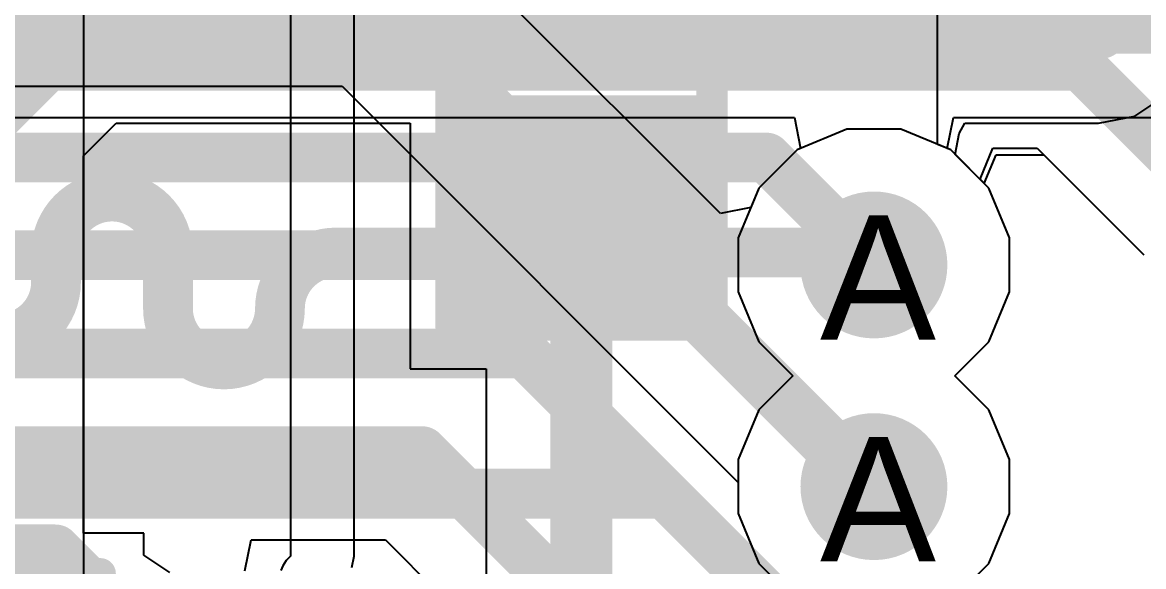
# Model space of a CAD drawing. Header units: inches. Extents: x 0 to 5271, y 0 to 5417.
# Drawn here: x 115.516 to 120.095, y 83.35 to 85.573 of the extents above; entities that cross this region are included whole.
import ezdxf

# ---------------------------------------------------------------- set-up
doc = ezdxf.new("R2010")
doc.units = ezdxf.units.IN
for name, color, linetype in [('Bottom Layer', 5, 'Continuous'), ('Drill Drawing', 1, 'Continuous'), ('L2_GND1', 16, 'Continuous'), ('L3_SIG1', 76, 'Continuous'), ('L4_PWR', 90, 'Continuous'), ('L5_GND2', 156, 'Continuous'), ('L6_SIG2', 130, 'Continuous'), ('L7_GND3', 216, 'Continuous'), ('Top Layer', 1, 'Continuous'), ('Top Overlay', 2, 'Continuous'), ('Top Paste', 8, 'Continuous'), ('Top Solder', 216, 'Continuous'), ('Via Holes', 16, 'Continuous')]:
    doc.layers.add(name, color=color, linetype=linetype)
doc.styles.add('Arial', font='', dxfattribs={"height": 0.2})
doc.styles.get('Arial').set_extended_font_data('Arial')

# ---------------------------------------------------------------- blocks, each defined once
blk = doc.blocks.new('R___0603_7')
at = {"layer": 'Top Layer'}
for points in [[(-0.381, 0.4445), (-0.381, -0.4445), (-1.143, -0.4445), (-1.143, 0.4445)], [(1.143, 0.4445), (1.143, -0.4445), (0.381, -0.4445), (0.381, 0.4445)]]:
    blk.add_hatch(color=1, dxfattribs=at).paths.add_polyline_path(points)
at = {"layer": 'Top Paste'}
for points in [[(-0.381, 0.4445), (-0.381, -0.4445), (-1.143, -0.4445), (-1.143, 0.4445)], [(1.143, 0.4445), (1.143, -0.4445), (0.381, -0.4445), (0.381, 0.4445)]]:
    blk.add_hatch(color=8, dxfattribs=at).paths.add_polyline_path(points)
at = {"layer": 'Top Solder'}
for points in [[(-0.2794, 0.5461), (-0.2794, -0.5461), (-1.2446, -0.5461), (-1.2446, 0.5461)], [(1.2446, 0.5461), (1.2446, -0.5461), (0.2794, -0.5461), (0.2794, 0.5461)]]:
    blk.add_hatch(color=216, dxfattribs=at).paths.add_polyline_path(points)
at = {"layer": 'Top Overlay'}
for points in [[(-1.2192, 0.5334, 0.127, 0.127, 0), (-1.2192, -0.5334, 0.127, 0.127, 0)], [(-1.2192, 0.5334, 0.127, 0.127, 0), (1.2192, 0.5334, 0.127, 0.127, 0)], [(1.2192, 0.5334, 0.127, 0.127, 0), (1.2192, -0.5334, 0.127, 0.127, 0)], [(-1.2192, -0.5334, 0.127, 0.127, 0), (1.2192, -0.5334, 0.127, 0.127, 0)]]:
    blk.add_lwpolyline(points, format="xyseb", dxfattribs=at)
for points in [[(-1.25095, 0.5334, 0.0635, 0.0635, 1), (-1.18745, 0.5334, 0.0635, 0.0635, 1)], [(-1.25095, 0.5334, 0.0635, 0.0635, 1), (-1.18745, 0.5334, 0.0635, 0.0635, 1)], [(1.18745, 0.5334, 0.0635, 0.0635, 1), (1.25095, 0.5334, 0.0635, 0.0635, 1)], [(1.18745, 0.5334, 0.0635, 0.0635, 1), (1.25095, 0.5334, 0.0635, 0.0635, 1)], [(-1.25095, -0.5334, 0.0635, 0.0635, 1), (-1.18745, -0.5334, 0.0635, 0.0635, 1)], [(-1.25095, -0.5334, 0.0635, 0.0635, 1), (-1.18745, -0.5334, 0.0635, 0.0635, 1)], [(1.18745, -0.5334, 0.0635, 0.0635, 1), (1.25095, -0.5334, 0.0635, 0.0635, 1)], [(1.18745, -0.5334, 0.0635, 0.0635, 1), (1.25095, -0.5334, 0.0635, 0.0635, 1)]]:
    blk.add_lwpolyline(points, format="xyseb", close=True, dxfattribs=at)
blk = doc.blocks.new('R___0603_394')
at = {"layer": 'Top Layer'}
for points in [[(-0.381, 0.4445), (-0.381, -0.4445), (-1.143, -0.4445), (-1.143, 0.4445)], [(1.143, 0.4445), (1.143, -0.4445), (0.381, -0.4445), (0.381, 0.4445)]]:
    blk.add_hatch(color=1, dxfattribs=at).paths.add_polyline_path(points)
at = {"layer": 'Top Paste'}
for points in [[(-0.381, 0.4445), (-0.381, -0.4445), (-1.143, -0.4445), (-1.143, 0.4445)], [(1.143, 0.4445), (1.143, -0.4445), (0.381, -0.4445), (0.381, 0.4445)]]:
    blk.add_hatch(color=8, dxfattribs=at).paths.add_polyline_path(points)
at = {"layer": 'Top Solder'}
for points in [[(-0.2794, 0.5461), (-0.2794, -0.5461), (-1.2446, -0.5461), (-1.2446, 0.5461)], [(1.2446, 0.5461), (1.2446, -0.5461), (0.2794, -0.5461), (0.2794, 0.5461)]]:
    blk.add_hatch(color=216, dxfattribs=at).paths.add_polyline_path(points)
at = {"layer": 'Top Overlay'}
for points in [[(1.2192, 0.5334, 0.127, 0.127, 0), (-1.2192, 0.5334, 0.127, 0.127, 0)], [(-1.2192, 0.5334, 0.127, 0.127, 0), (-1.2192, -0.5334, 0.127, 0.127, 0)], [(1.2192, 0.5334, 0.127, 0.127, 0), (1.2192, -0.5334, 0.127, 0.127, 0)], [(1.2192, -0.5334, 0.127, 0.127, 0), (-1.2192, -0.5334, 0.127, 0.127, 0)]]:
    blk.add_lwpolyline(points, format="xyseb", dxfattribs=at)
for points in [[(-1.251, 0.5334, 0.0635, 0.0635, 1), (-1.1875, 0.5334, 0.0635, 0.0635, 1)], [(-1.251, 0.5334, 0.0635, 0.0635, 1), (-1.1875, 0.5334, 0.0635, 0.0635, 1)], [(1.1874, 0.5334, 0.0635, 0.0635, 1), (1.2509, 0.5334, 0.0635, 0.0635, 1)], [(1.1874, 0.5334, 0.0635, 0.0635, 1), (1.2509, 0.5334, 0.0635, 0.0635, 1)], [(-1.251, -0.5334, 0.0635, 0.0635, 1), (-1.1875, -0.5334, 0.0635, 0.0635, 1)], [(-1.251, -0.5334, 0.0635, 0.0635, 1), (-1.1875, -0.5334, 0.0635, 0.0635, 1)], [(1.1874, -0.5334, 0.0635, 0.0635, 1), (1.2509, -0.5334, 0.0635, 0.0635, 1)], [(1.1874, -0.5334, 0.0635, 0.0635, 1), (1.2509, -0.5334, 0.0635, 0.0635, 1)]]:
    blk.add_lwpolyline(points, format="xyseb", close=True, dxfattribs=at)

msp = doc.modelspace()

# ---------------------------------------------------------------- hatches: boundary and pattern name
at = {"layer": 'Bottom Layer'}
h = msp.add_hatch(color=5, dxfattribs=at)
edge = h.paths.add_edge_path()
edge.add_arc((118.9936, 84.582), 0.3, 0, 360)
h = msp.add_hatch(color=5, dxfattribs=at)
edge = h.paths.add_edge_path()
edge.add_arc((118.9936, 83.6766), 0.3, 0, 360)
at = {"layer": 'L2_GND1'}
h = msp.add_hatch(color=16, dxfattribs=at)
edge = h.paths.add_edge_path()
edge.add_arc((118.9936, 84.582), 0.3, 0, 360)
h = msp.add_hatch(color=16, dxfattribs=at)
edge = h.paths.add_edge_path()
edge.add_arc((118.9936, 83.6766), 0.3, 0, 360)
at = {"layer": 'L3_SIG1'}
h = msp.add_hatch(color=76, dxfattribs=at)
edge = h.paths.add_edge_path()
edge.add_arc((118.9936, 84.582), 0.3, 0, 360)
h = msp.add_hatch(color=76, dxfattribs=at)
edge = h.paths.add_edge_path()
edge.add_arc((118.9936, 83.6766), 0.3, 0, 360)
at = {"layer": 'L4_PWR'}
h = msp.add_hatch(color=90, dxfattribs=at)
edge = h.paths.add_edge_path()
edge.add_arc((118.9936, 84.582), 0.3, 0, 360)
h = msp.add_hatch(color=90, dxfattribs=at)
edge = h.paths.add_edge_path()
edge.add_arc((118.9936, 83.6766), 0.3, 0, 360)
at = {"layer": 'L5_GND2'}
h = msp.add_hatch(color=156, dxfattribs=at)
edge = h.paths.add_edge_path()
edge.add_arc((118.9936, 84.582), 0.3, 0, 360)
h = msp.add_hatch(color=156, dxfattribs=at)
edge = h.paths.add_edge_path()
edge.add_arc((118.9936, 83.6766), 0.3, 0, 360)
at = {"layer": 'L6_SIG2'}
h = msp.add_hatch(color=130, dxfattribs=at)
edge = h.paths.add_edge_path()
edge.add_arc((118.9936, 84.582), 0.3, 0, 360)
h = msp.add_hatch(color=130, dxfattribs=at)
edge = h.paths.add_edge_path()
edge.add_arc((118.9936, 83.6766), 0.3, 0, 360)
at = {"layer": 'L7_GND3'}
h = msp.add_hatch(color=216, dxfattribs=at)
edge = h.paths.add_edge_path()
edge.add_arc((118.9936, 84.582), 0.3, 0, 360)
h = msp.add_hatch(color=216, dxfattribs=at)
edge = h.paths.add_edge_path()
edge.add_arc((118.9936, 83.6766), 0.3, 0, 360)
at = {"layer": 'Top Layer'}
h = msp.add_hatch(color=1, dxfattribs=at)
edge = h.paths.add_edge_path()
edge.add_arc((118.9936, 84.582), 0.3, 0, 360)
h = msp.add_hatch(color=1, dxfattribs=at)
edge = h.paths.add_edge_path()
edge.add_arc((118.9936, 83.6766), 0.3, 0, 360)
at = {"layer": 'Via Holes'}
h = msp.add_hatch(color=7, dxfattribs=at)
edge = h.paths.add_edge_path()
edge.add_arc((118.9936, 84.582), 0.15, 0, 360)
h = msp.add_hatch(color=7, dxfattribs=at)
edge = h.paths.add_edge_path()
edge.add_arc((118.9936, 83.6766), 0.15, 0, 360)

# ---------------------------------------------------------------- linework, layer by layer
at = {"layer": 'Bottom Layer'}
for p, q in [((119.4269, 84.9322), (119.4795, 85.0592)), ((119.4795, 85.0592), (119.66, 85.0592)), ((119.66, 85.0592), (120.096, 84.6233)), ((119.4633, 84.8958), (119.4269, 84.9322)), ((119.5476, 84.6922), (119.4633, 84.8958)), ((119.5476, 84.4718), (119.5476, 84.6922)), ((119.4633, 84.2682), (119.5476, 84.4718)), ((119.3244, 84.1293), (119.4633, 84.2682)), ((119.4633, 83.9904), (119.3244, 84.1293)), ((119.5476, 83.7868), (119.4633, 83.9904)), ((119.5476, 83.5664), (119.5476, 83.7868)), ((119.4633, 83.3628), (119.5476, 83.5664)), ((116.4248, 83.332), (116.4501, 83.459)), ((116.4501, 83.459), (116.9983, 83.459)), ((116.9983, 83.459), (117.8536, 82.6037)), ((119.3353, 83.2349), (119.4633, 83.3628))]:
    msp.add_line(p, q, dxfattribs=at)
for points in [[(114.0587, 85.4218, 0.2032, 0.2032, 0), (119.8102, 85.4218, 0.2032, 0.2032, 0)], [(119.8102, 85.4218, 0.2032, 0.2032, 0), (120.65, 84.582, 0.2032, 0.2032, 0)], [(114.0587, 85.0205, 0.2032, 0.2032, 0), (118.5552, 85.0205, 0.2032, 0.2032, 0)], [(118.5552, 85.0205, 0.2032, 0.2032, 0), (118.9936, 84.582, 0.2032, 0.2032, 0)], [(114.0587, 84.6217, 0.2032, 0.2032, 0), (118.0486, 84.6217, 0.2032, 0.2032, 0)], [(118.0486, 84.6217, 0.2032, 0.2032, 0), (118.9936, 83.6766, 0.2032, 0.2032, 0)], [(114.0587, 84.2204, 0.2032, 0.2032, 0), (117.5664, 84.2204, 0.2032, 0.2032, 0)], [(117.5664, 84.2204, 0.2032, 0.2032, 0), (118.9936, 82.7931, 0.2032, 0.2032, 0)], [(114.0587, 83.8216, 0.2032, 0.2032, 0), (117.1485, 83.8216, 0.2032, 0.2032, 0)], [(117.1485, 83.8216, 0.2032, 0.2032, 0), (118.2162, 82.7539, 0.2032, 0.2032, 0)], [(114.0587, 83.4203, 0.2032, 0.2032, 0), (115.6511, 83.4203, 0.2032, 0.2032, 0)], [(115.6511, 83.4203, 0.2032, 0.2032, 0), (116.2783, 82.7931, 0.2032, 0.2032, 0)]]:
    msp.add_lwpolyline(points, format="xyseb", dxfattribs=at)
for points in [[(119.7594, 85.4218, 0.1016, 0.1016, 1), (119.861, 85.4218, 0.1016, 0.1016, 1)], [(119.7594, 85.4218, 0.1016, 0.1016, 1), (119.861, 85.4218, 0.1016, 0.1016, 1)], [(118.5044, 85.0205, 0.1016, 0.1016, 1), (118.606, 85.0205, 0.1016, 0.1016, 1)], [(118.5044, 85.0205, 0.1016, 0.1016, 1), (118.606, 85.0205, 0.1016, 0.1016, 1)], [(117.9978, 84.6217, 0.1016, 0.1016, 1), (118.0994, 84.6217, 0.1016, 0.1016, 1)], [(117.9978, 84.6217, 0.1016, 0.1016, 1), (118.0994, 84.6217, 0.1016, 0.1016, 1)], [(118.9428, 84.582, 0.1016, 0.1016, 1), (119.0444, 84.582, 0.1016, 0.1016, 1)], [(117.5156, 84.2204, 0.1016, 0.1016, 1), (117.6172, 84.2204, 0.1016, 0.1016, 1)], [(117.5156, 84.2204, 0.1016, 0.1016, 1), (117.6172, 84.2204, 0.1016, 0.1016, 1)], [(117.0977, 83.8216, 0.1016, 0.1016, 1), (117.1993, 83.8216, 0.1016, 0.1016, 1)], [(117.0977, 83.8216, 0.1016, 0.1016, 1), (117.1993, 83.8216, 0.1016, 0.1016, 1)], [(118.9428, 83.6766, 0.1016, 0.1016, 1), (119.0444, 83.6766, 0.1016, 0.1016, 1)], [(115.6003, 83.4203, 0.1016, 0.1016, 1), (115.7019, 83.4203, 0.1016, 0.1016, 1)], [(115.6003, 83.4203, 0.1016, 0.1016, 1), (115.7019, 83.4203, 0.1016, 0.1016, 1)]]:
    msp.add_lwpolyline(points, format="xyseb", close=True, dxfattribs=at)
at = {"layer": 'L2_GND1'}
for p, q in [((118.3667, 84.7921), (117.2282, 85.9306)), ((114.1337, 85.3116), (116.8217, 85.3116)), ((116.8217, 85.3116), (118.4396, 83.6937)), ((118.8834, 85.136), (118.6798, 85.0517)), ((119.1038, 85.136), (118.8834, 85.136)), ((119.3075, 85.0517), (119.1038, 85.136)), ((118.6798, 85.0517), (118.524, 84.8958)), ((119.4633, 84.8958), (119.3075, 85.0517)), ((118.524, 84.8958), (118.4913, 84.8169)), ((119.5476, 84.6922), (119.4633, 84.8958)), ((118.4913, 84.8169), (118.3667, 84.7921)), ((119.5476, 84.4718), (119.5476, 84.6922)), ((119.4633, 84.2682), (119.5476, 84.4718)), ((119.3244, 84.1293), (119.4633, 84.2682)), ((119.4633, 83.9904), (119.3244, 84.1293)), ((119.5476, 83.7868), (119.4633, 83.9904)), ((119.5476, 83.5664), (119.5476, 83.7868)), ((118.4396, 83.6937), (118.4396, 83.5664)), ((118.4396, 83.5664), (118.524, 83.3628)), ((119.4633, 83.3628), (119.5476, 83.5664)), ((118.524, 83.3628), (118.6519, 83.2349)), ((119.3353, 83.2349), (119.4633, 83.3628))]:
    msp.add_line(p, q, dxfattribs=at)
for points in [[(116.9718, 85.6742, 0.2032, 0.2032, 0), (118.9694, 83.6766, 0.2032, 0.2032, 0)], [(118.9694, 83.6766, 0.2032, 0.2032, 0), (118.9936, 83.6766, 0.2032, 0.2032, 0)]]:
    msp.add_lwpolyline(points, format="xyseb", dxfattribs=at)
for points in [[(118.9186, 83.6766, 0.1016, 0.1016, 1), (119.0202, 83.6766, 0.1016, 0.1016, 1)], [(118.9186, 83.6766, 0.1016, 0.1016, 1), (119.0202, 83.6766, 0.1016, 0.1016, 1)], [(118.9428, 83.6766, 0.1016, 0.1016, 1), (119.0444, 83.6766, 0.1016, 0.1016, 1)]]:
    msp.add_lwpolyline(points, format="xyseb", close=True, dxfattribs=at)
at = {"layer": 'L3_SIG1'}
for p, q in [((116.6114, 85.7271), (116.6114, 83.3922)), ((116.8704, 83.3922), (116.8704, 85.7271)), ((118.8834, 85.136), (118.6798, 85.0517)), ((119.1038, 85.136), (118.8834, 85.136)), ((119.3075, 85.0517), (119.1038, 85.136)), ((118.6798, 85.0517), (118.524, 84.8958)), ((119.4633, 84.8958), (119.3075, 85.0517)), ((118.524, 84.8958), (118.4396, 84.6922)), ((119.5476, 84.6922), (119.4633, 84.8958)), ((118.4396, 84.6922), (118.4396, 84.4718)), ((119.5476, 84.4718), (119.5476, 84.6922)), ((118.4396, 84.4718), (118.524, 84.2682)), ((119.4633, 84.2682), (119.5476, 84.4718)), ((118.524, 84.2682), (118.6629, 84.1293)), ((119.3244, 84.1293), (119.4633, 84.2682)), ((118.6629, 84.1293), (118.524, 83.9904)), ((119.4633, 83.9904), (119.3244, 84.1293)), ((118.524, 83.9904), (118.4396, 83.7868)), ((119.5476, 83.7868), (119.4633, 83.9904)), ((118.4396, 83.7868), (118.4396, 83.5664)), ((119.5476, 83.5664), (119.5476, 83.7868)), ((118.4396, 83.5664), (118.524, 83.3628)), ((119.4633, 83.3628), (119.5476, 83.5664)), ((116.6114, 83.3922), (116.5934, 83.3742)), ((116.8612, 83.3462), (116.8704, 83.3922)), ((116.8704, 83.3922), (116.8704, 83.3922)), ((116.8704, 83.3922), (116.8704, 83.3922)), ((116.5792, 83.353), (116.5712, 83.3336)), ((116.5934, 83.3742), (116.5792, 83.353)), ((118.524, 83.3628), (118.6519, 83.2349)), ((119.3353, 83.2349), (119.4633, 83.3628))]:
    msp.add_line(p, q, dxfattribs=at)
at = {"layer": 'L4_PWR'}
for p, q in [((115.7659, 88.2161), (115.7659, 83.0037)), ((119.253, 85.0742), (119.253, 85.9819)), ((119.3075, 85.0517), (119.253, 85.0742)), ((119.4633, 84.8958), (119.3075, 85.0517)), ((119.5476, 84.6922), (119.4633, 84.8958)), ((119.5476, 84.4718), (119.5476, 84.6922)), ((119.4633, 84.2682), (119.5476, 84.4718)), ((119.3244, 84.1293), (119.4633, 84.2682)), ((119.4633, 83.9904), (119.3244, 84.1293)), ((119.5476, 83.7868), (119.4633, 83.9904)), ((119.5476, 83.5664), (119.5476, 83.7868)), ((119.4633, 83.3628), (119.5476, 83.5664)), ((119.3353, 83.2349), (119.4633, 83.3628))]:
    msp.add_line(p, q, dxfattribs=at)
at = {"layer": 'L5_GND2'}
for p, q in [((98.9054, 85.1846), (118.669, 85.1846)), ((118.669, 85.1846), (118.6942, 85.0576)), ((119.293, 85.0576), (119.3183, 85.1846)), ((119.3183, 85.1846), (120.3253, 85.1846)), ((118.6798, 85.0517), (118.524, 84.8958)), ((118.6942, 85.0576), (118.6798, 85.0517)), ((119.3075, 85.0517), (119.293, 85.0576)), ((119.4633, 84.8958), (119.3075, 85.0517)), ((118.524, 84.8958), (118.4396, 84.6922)), ((119.5476, 84.6922), (119.4633, 84.8958)), ((118.4396, 84.6922), (118.4396, 84.4718)), ((119.5476, 84.4718), (119.5476, 84.6922)), ((118.4396, 84.4718), (118.524, 84.2682)), ((119.4633, 84.2682), (119.5476, 84.4718)), ((118.524, 84.2682), (118.6629, 84.1293)), ((119.3244, 84.1293), (119.4633, 84.2682)), ((118.6629, 84.1293), (118.524, 83.9904)), ((119.4633, 83.9904), (119.3244, 84.1293)), ((118.524, 83.9904), (118.4396, 83.7868)), ((119.5476, 83.7868), (119.4633, 83.9904)), ((118.4396, 83.7868), (118.4396, 83.5664)), ((119.5476, 83.5664), (119.5476, 83.7868)), ((118.4396, 83.5664), (118.524, 83.3628)), ((119.4633, 83.3628), (119.5476, 83.5664)), ((118.524, 83.3628), (118.6519, 83.2349)), ((119.3353, 83.2349), (119.4633, 83.3628))]:
    msp.add_line(p, q, dxfattribs=at)
msp.add_lwpolyline([(98.7552, 85.5472, 0.2032, 0.2032, 0), (121.3358, 85.5472, 0.2032, 0.2032, 0)], format="xyseb", dxfattribs=at)
at = {"layer": 'L6_SIG2'}
for p, q in [((119.4442, 84.9149), (119.4928, 85.0322)), ((119.4928, 85.0322), (119.687, 85.0322)), ((119.687, 85.0322), (120.096, 84.6233)), ((119.4633, 84.8958), (119.4442, 84.9149)), ((119.5476, 84.6922), (119.4633, 84.8958)), ((119.5476, 84.4718), (119.5476, 84.6922)), ((119.4633, 84.2682), (119.5476, 84.4718)), ((119.3244, 84.1293), (119.4633, 84.2682)), ((119.4633, 83.9904), (119.3244, 84.1293)), ((119.5476, 83.7868), (119.4633, 83.9904)), ((119.5476, 83.5664), (119.5476, 83.7868)), ((119.4633, 83.3628), (119.5476, 83.5664)), ((119.3353, 83.2349), (119.4633, 83.3628))]:
    msp.add_line(p, q, dxfattribs=at)
for points in [[(61.1172, 85.3948, 0.2032, 0.2032, 0), (119.8372, 85.3948, 0.2032, 0.2032, 0)], [(119.8372, 85.3948, 0.2032, 0.2032, 0), (120.65, 84.582, 0.2032, 0.2032, 0)], [(115.6534, 84.6328, 0.2032, 0.2032, -1), (116.1106, 84.6328, 0.2032, 0.2032, 0)], [(115.6534, 84.5119, 0.2032, 0.2032, 0), (115.6534, 84.6328, 0.2032, 0.2032, 0)], [(116.1106, 84.4042, 0.2032, 0.2032, 0), (116.1106, 84.6328, 0.2032, 0.2032, 0)], [(116.5678, 84.4042, 0.2032, 0.2032, -0.414214), (116.7964, 84.6328, 0.2032, 0.2032, 0)], [(116.7964, 84.6328, 0.2032, 0.2032, 0), (117.2694, 84.6328, 0.2032, 0.2032, 0)], [(117.2694, 84.6328, 0.2032, 0.2032, 0), (118.9428, 84.6328, 0.2032, 0.2032, 0)], [(118.9428, 84.6328, 0.2032, 0.2032, 0), (118.9936, 84.582, 0.2032, 0.2032, 0)], [(115.6534, 84.5119, 0.2032, 0.2032, -1), (115.1962, 84.5119, 0.2032, 0.2032, 0)], [(116.5678, 84.4042, 0.2032, 0.2032, -1), (116.1106, 84.4042, 0.2032, 0.2032, 0)], [(116.5678, 84.4042, 0.2032, 0.2032, 0), (116.5678, 84.4042, 0.2032, 0.2032, 0)], [(67.6435, 83.6479, 0.2032, 0.2032, 0), (118.1388, 83.6479, 0.2032, 0.2032, 0)], [(118.1388, 83.6479, 0.2032, 0.2032, 0), (118.9936, 82.7931, 0.2032, 0.2032, 0)]]:
    msp.add_lwpolyline(points, format="xyseb", dxfattribs=at)
for points in [[(119.7864, 85.3948, 0.1016, 0.1016, 1), (119.888, 85.3948, 0.1016, 0.1016, 1)], [(119.7864, 85.3948, 0.1016, 0.1016, 1), (119.888, 85.3948, 0.1016, 0.1016, 1)], [(115.6026, 84.6328, 0.1016, 0.1016, 1), (115.7042, 84.6328, 0.1016, 0.1016, 1)], [(115.6026, 84.6328, 0.1016, 0.1016, 1), (115.7042, 84.6328, 0.1016, 0.1016, 1)], [(116.0598, 84.6328, 0.1016, 0.1016, 1), (116.1614, 84.6328, 0.1016, 0.1016, 1)], [(116.0598, 84.6328, 0.1016, 0.1016, 1), (116.1614, 84.6328, 0.1016, 0.1016, 1)], [(116.7456, 84.6328, 0.1016, 0.1016, 1), (116.8472, 84.6328, 0.1016, 0.1016, 1)], [(116.7456, 84.6328, 0.1016, 0.1016, 1), (116.8472, 84.6328, 0.1016, 0.1016, 1)], [(117.2186, 84.6328, 0.1016, 0.1016, 1), (117.3202, 84.6328, 0.1016, 0.1016, 1)], [(117.2186, 84.6328, 0.1016, 0.1016, 1), (117.3202, 84.6328, 0.1016, 0.1016, 1)], [(118.892, 84.6328, 0.1016, 0.1016, 1), (118.9936, 84.6328, 0.1016, 0.1016, 1)], [(118.892, 84.6328, 0.1016, 0.1016, 1), (118.9936, 84.6328, 0.1016, 0.1016, 1)], [(118.9428, 84.582, 0.1016, 0.1016, 1), (119.0444, 84.582, 0.1016, 0.1016, 1)], [(115.6026, 84.5119, 0.1016, 0.1016, 1), (115.7042, 84.5119, 0.1016, 0.1016, 1)], [(115.6026, 84.5119, 0.1016, 0.1016, 1), (115.7042, 84.5119, 0.1016, 0.1016, 1)], [(116.0598, 84.4042, 0.1016, 0.1016, 1), (116.1614, 84.4042, 0.1016, 0.1016, 1)], [(116.0598, 84.4042, 0.1016, 0.1016, 1), (116.1614, 84.4042, 0.1016, 0.1016, 1)], [(116.517, 84.4042, 0.1016, 0.1016, 1), (116.6186, 84.4042, 0.1016, 0.1016, 1)], [(116.517, 84.4042, 0.1016, 0.1016, 1), (116.6186, 84.4042, 0.1016, 0.1016, 1)], [(116.517, 84.4042, 0.1016, 0.1016, 1), (116.6186, 84.4042, 0.1016, 0.1016, 1)], [(116.517, 84.4042, 0.1016, 0.1016, 1), (116.6186, 84.4042, 0.1016, 0.1016, 1)], [(118.088, 83.6479, 0.1016, 0.1016, 1), (118.1896, 83.6479, 0.1016, 0.1016, 1)], [(118.088, 83.6479, 0.1016, 0.1016, 1), (118.1896, 83.6479, 0.1016, 0.1016, 1)]]:
    msp.add_lwpolyline(points, format="xyseb", close=True, dxfattribs=at)
at = {"layer": 'L7_GND3'}
for p, q in [((118.8834, 85.136), (118.6798, 85.0517)), ((119.1038, 85.136), (118.8834, 85.136)), ((119.3075, 85.0517), (119.1038, 85.136)), ((118.6798, 85.0517), (118.524, 84.8958)), ((119.4633, 84.8958), (119.3075, 85.0517)), ((118.524, 84.8958), (118.4396, 84.6922)), ((119.5476, 84.6922), (119.4633, 84.8958)), ((118.4396, 84.6922), (118.4396, 84.4718)), ((119.5476, 84.4718), (119.5476, 84.6922)), ((118.4396, 84.4718), (118.524, 84.2682)), ((119.4633, 84.2682), (119.5476, 84.4718)), ((118.524, 84.2682), (118.6629, 84.1293)), ((119.3244, 84.1293), (119.4633, 84.2682)), ((118.6629, 84.1293), (118.524, 83.9904)), ((119.4633, 83.9904), (119.3244, 84.1293)), ((118.524, 83.9904), (118.4396, 83.7868)), ((119.5476, 83.7868), (119.4633, 83.9904)), ((118.4396, 83.7868), (118.4396, 83.5664)), ((119.5476, 83.5664), (119.5476, 83.7868)), ((118.4396, 83.5664), (118.524, 83.3628)), ((119.4633, 83.3628), (119.5476, 83.5664)), ((118.524, 83.3628), (118.6519, 83.2349)), ((119.3353, 83.2349), (119.4633, 83.3628))]:
    msp.add_line(p, q, dxfattribs=at)
at = {"layer": 'Top Layer'}
for p, q in [((120.0595, 85.1903), (120.1855, 85.2745)), ((119.9108, 85.1607), (120.0595, 85.1903)), ((115.7654, 85.0274), (115.8987, 85.1607)), ((115.8987, 85.1607), (117.1002, 85.1607)), ((117.1002, 85.1607), (117.1002, 84.1578)), ((119.3254, 85.0337), (119.3423, 85.1186)), ((119.3423, 85.1186), (119.3643, 85.1607)), ((119.3643, 85.1607), (119.9108, 85.1607)), ((115.7654, 83.4862), (115.7654, 85.0274)), ((119.4633, 84.8958), (119.3254, 85.0337)), ((119.5476, 84.6922), (119.4633, 84.8958)), ((119.5476, 84.4718), (119.5476, 84.6922)), ((119.4633, 84.2682), (119.5476, 84.4718)), ((119.3244, 84.1293), (119.4633, 84.2682)), ((117.1002, 84.1578), (117.4103, 84.1578)), ((117.4103, 84.1578), (117.4103, 83.0523)), ((119.4633, 83.9904), (119.3244, 84.1293)), ((119.5476, 83.7868), (119.4633, 83.9904)), ((119.5476, 83.5664), (119.5476, 83.7868)), ((119.4633, 83.3628), (119.5476, 83.5664)), ((116.0119, 83.4862), (115.7654, 83.4862)), ((116.0119, 83.3967), (116.0119, 83.4862)), ((116.1175, 83.3262), (116.0119, 83.3967)), ((119.3353, 83.2349), (119.4633, 83.3628))]:
    msp.add_line(p, q, dxfattribs=at)
for points in [[(119.9108, 85.5492, 0.254, 0.254, 0), (120.65, 86.2884, 0.254, 0.254, 0)], [(115.3769, 85.1884, 0.254, 0.254, 0), (115.7378, 85.5492, 0.254, 0.254, 0)], [(115.7378, 85.5492, 0.254, 0.254, 0), (119.9108, 85.5492, 0.254, 0.254, 0)], [(117.7987, 83.0523, 0.254, 0.254, 0), (117.7987, 84.7928, 0.254, 0.254, 0)]]:
    msp.add_lwpolyline(points, format="xyseb", dxfattribs=at)
for points in [[(115.6743, 85.5492, 0.127, 0.127, 1), (115.8013, 85.5492, 0.127, 0.127, 1)], [(115.6743, 85.5492, 0.127, 0.127, 1), (115.8013, 85.5492, 0.127, 0.127, 1)], [(119.8473, 85.5492, 0.127, 0.127, 1), (119.9743, 85.5492, 0.127, 0.127, 1)], [(119.8473, 85.5492, 0.127, 0.127, 1), (119.9743, 85.5492, 0.127, 0.127, 1)], [(117.7352, 84.7928, 0.127, 0.127, 1), (117.8622, 84.7928, 0.127, 0.127, 1)]]:
    msp.add_lwpolyline(points, format="xyseb", close=True, dxfattribs=at)

# ---------------------------------------------------------------- block references
for name, p, rotation in [('R___0603_7', (117.7987, 85.5548), 90), ('R___0603_394', (114.6149, 82.7877), 180)]:
    msp.add_blockref(name, p, dxfattribs=dict(rotation=rotation))

# ---------------------------------------------------------------- texts
at = {"layer": 'Drill Drawing', "style": 'Arial'}
for p in [(118.7736, 84.2773), (118.7736, 83.3719)]:
    msp.add_text('A', height=0.508, dxfattribs=at).set_placement(p)

doc.saveas('drawing.dxf')
